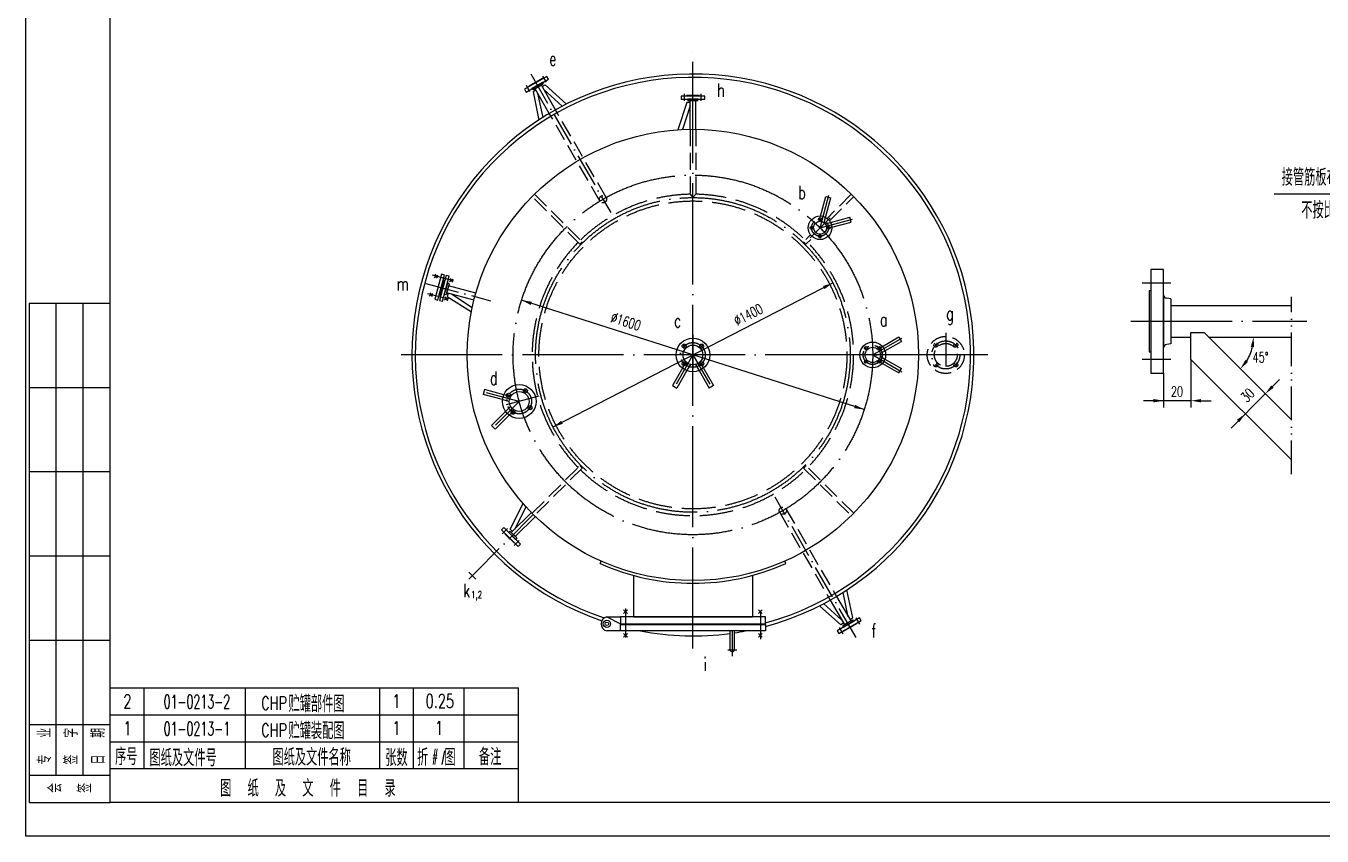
# Model space of a CAD drawing. Extents: x 5198 to 17798, y -4468 to 4442.
# Drawn here: x 5198 to 10964, y -4468 to -864 of the extents above; entities that cross this region are included whole.
import ezdxf
from ezdxf.enums import TextEntityAlignment as Align

# ---------------------------------------------------------------- set-up
doc = ezdxf.new("R2010")
doc.units = 0
doc.header["$LTSCALE"] = 15
doc.header["$MEASUREMENT"] = 0
for name, pattern in [('DASHDOT-M', [36, 30, -3, 0, -3]), ('DASHDOT-S', [14, 10, -2, 0, -2]), ('DIVIDE-S', [16, 10, -2, 0, -2, 0, -2]), ('HIDDEN-L', [13, 10, -3]), ('HIDDEN-M', [7, 5, -2]), ('HIDDEN-S', [3, 2, -1])]:
    doc.linetypes.add(name, pattern=pattern)
doc.layers.get('0').update_dxf_attribs({"linetype": 'CONTINUOUS'})
for name, color, linetype in [('CDR_DIM', 7, 'CONTINUOUS'), ('CDR_DWG1', 4, 'CONTINUOUS'), ('CDR_DWG3', 1, 'DASHDOT-M'), ('CDR_DWG5', 6, 'HIDDEN-M')]:
    doc.layers.add(name, color=color, linetype=linetype)
doc.styles.add('HZ', font='romans', dxfattribs={"width": 0.7, "height": 45, "bigfont": 'HZ'})
doc.styles.add('HZTXT', font='txt', dxfattribs={"width": 0.7, "height": 4, "bigfont": 'HZTXT'})
doc.styles.add('ITALICC', font='italicc')

msp = doc.modelspace()

# ---------------------------------------------------------------- linework, layer by layer
at = {"color": 3, "linetype": 'DIVIDE-S'}
msp.add_line((10828.4, -2858.4), (10828.4, -2068.4), dxfattribs=at)
for p, q in [((5572.9, -2098.2), (5212.9, -2098.2)), ((5212.9, -2098.2), (5212.9, -4318.2)), ((5332.9, -4198.2), (5332.9, -2098.2)), ((5452.9, -4198.2), (5452.9, -2098.2)), ((5572.9, -2473.2), (5212.9, -2473.2)), ((5572.9, -2848.2), (5212.9, -2848.2)), ((5572.9, -3223.2), (5212.9, -3223.2)), ((5572.9, -3598.2), (5212.9, -3598.2)), ((5572.9, -3808.2), (7388.8, -3808.2)), ((5572.9, -3973.2), (5212.9, -3973.2)), ((5572.9, -3928.2), (7388.8, -3928.2)), ((5572.9, -4048.2), (7388.8, -4048.2)), ((5572.9, -4198.2), (5212.9, -4198.2)), ((5572.9, -4168.2), (7388.8, -4168.2)), ((5212.9, -4318.2), (5572.9, -4318.2))]:
    msp.add_line(p, q)
at = {"color": 4, "linetype": 'Continuous'}
for p, q in [((10291.2, -2108), (10828.4, -2108)), ((10291.2, -2247.8), (10381.1, -2247.8)), ((10381.1, -2347.5), (10381.1, -2227.8)), ((10439.5, -2227.8), (10828.4, -2616.8)), ((10459.5, -2247.8), (10828.4, -2247.8)), ((10381.1, -2347.5), (10828.4, -2794.8)), ((7856.6, -3478.6), (7873.9, -3461.3)), ((7856.6, -3461.3), (7873.9, -3478.6)), ((8456.6, -3478.6), (8473.9, -3461.3)), ((8456.6, -3461.3), (8473.9, -3478.6)), ((7856.6, -3583.8), (7873.9, -3566.5)), ((7856.6, -3566.5), (7873.9, -3583.8)), ((8456.6, -3566.5), (8473.9, -3583.8)), ((8456.6, -3583.8), (8473.9, -3566.5)), ((7388.8, -4318.2), (7388.8, -3808.2))]:
    msp.add_line(p, q, dxfattribs=at)
at = {"color": 1, "linetype": 'DASHDOT-M'}
msp.add_line((10114, -2177.9), (10896.4, -2177.9), dxfattribs=at)
msp.add_lwpolyline([(5197.9, -4468.2), (5197.9, 4441.8), (17797.9, 4441.8), (17797.9, -4468.2)], close=True)
at = {"color": 4}
msp.add_lwpolyline([(5572.9, -4318.2), (5572.9, 4291.8), (17647.9, 4291.8), (17647.9, -4318.2)], close=True, dxfattribs=at)
at = {"layer": 'CDR_DIM'}
for p, q in [((10751.6, -1611.3), (11246.1, -1611.3)), ((7542.9, -2648), (8787.6, -2007)), ((8927.4, -2570.6), (7403.1, -2084.4)), ((10381.1, -2347.5), (10381.1, -2561.2)), ((10259.2, -2407.9), (10259.2, -2561.2)), ((10743.6, -2468.4), (10775.5, -2436.6)), ((10381.1, -2531.2), (10169.2, -2531.2)), ((10426.1, -2531.2), (10471.1, -2531.2)), ((10711.8, -2500.2), (10559.2, -2652.8))]:
    msp.add_line(p, q, dxfattribs=at)
msp.add_arc((10459.5, -2247.8), 200.1, 327.91047, 347.08953, dxfattribs=at)
for points in [[(8751, -2034.3), (8744.1, -2021), (8787.6, -2007)], [(7448.2, -2090.9), (7443.7, -2105.2), (7403.1, -2084.4)], [(10647.1, -2291.7), (10662, -2293.4), (10659.6, -2247.8)], [(10634.9, -2358.8), (10623.1, -2349.5), (10601, -2389.3)], [(10738.3, -2463.1), (10748.9, -2473.7), (10711.8, -2500.2)], [(10214.2, -2523.7), (10214.2, -2538.7), (10259.2, -2531.2)], [(10426.1, -2523.7), (10426.1, -2538.7), (10381.1, -2531.2)], [(8886.8, -2549.8), (8882.3, -2564.1), (8927.4, -2570.6)], [(10585.7, -2615.7), (10596.3, -2626.3), (10622.8, -2589.2)], [(7586.4, -2634.1), (7579.5, -2620.7), (7542.9, -2648)]]:
    msp.add_solid(points, dxfattribs=at)
at = {"layer": 'CDR_DWG1'}
for p, q in [((7516, -1088.1), (7416.4, -1145.6)), ((7523, -1100.2), (7516, -1088.1)), ((7416.4, -1145.6), (7423.4, -1157.7)), ((7423.4, -1157.7), (7523, -1100.2)), ((7494.7, -1098.1), (7435.8, -1132.1)), ((7435.8, -1132.1), (7436.8, -1133.8)), ((7495.8, -1115.9), (7450.7, -1141.9)), ((7455.5, -1148.5), (7452.8, -1144.9)), ((7466.9, -1149.9), (7453.9, -1157.4)), ((7499, -1123.3), (7455.5, -1148.5)), ((7491.1, -1127.9), (7463.4, -1143.9)), ((7526.4, -1253.1), (7463.4, -1143.9)), ((7554.2, -1237.1), (7491.1, -1127.9)), ((7494.6, -1133.9), (7507.6, -1126.4)), ((7495.7, -1099.8), (7494.7, -1098.1)), ((7499, -1123.3), (7497.2, -1119.2)), ((7502.1, -1146.9), (7584.3, -1221)), ((7507.6, -1126.4), (7602.5, -1211.9)), ((7453.9, -1157.4), (7480.4, -1282.4)), ((7474.4, -1162.9), (7497.4, -1271.2)), ((8137.7, -1204.5), (8098.3, -1325.8)), ((8217.7, -1175.5), (8112.7, -1175.5)), ((8112.7, -1175.5), (8112.7, -1189.5)), ((8112.7, -1189.5), (8217.7, -1189.5)), ((8194.2, -1173.5), (8136.2, -1173.5)), ((8136.2, -1173.5), (8136.2, -1175.5)), ((8152.7, -1204.5), (8137.7, -1204.5)), ((8187.7, -1189.5), (8142.7, -1189.5)), ((8143.6, -1197.5), (8143.1, -1193.1)), ((8186.9, -1197.5), (8143.6, -1197.5)), ((8152.7, -1323.6), (8152.7, -1197.5)), ((8177.7, -1197.5), (8152.7, -1197.5)), ((8177.7, -1323.6), (8177.7, -1197.5)), ((8186.9, -1197.5), (8187.4, -1193.1)), ((8194.2, -1175.5), (8194.2, -1173.5)), ((8217.7, -1189.5), (8217.7, -1175.5)), ((8152.7, -1219.5), (8118.6, -1324.6)), ((8733.2, -1709.4), (8756.3, -1623.2)), ((8755.1, -1715.3), (8778.3, -1629)), ((8756.3, -1623.2), (8778.3, -1629)), ((8777.5, -1737.6), (8863.7, -1714.5)), ((8869.6, -1736.4), (8863.7, -1714.5)), ((8783.4, -1759.5), (8869.6, -1736.4)), ((10203.2, -1947.9), (10203.2, -2407.9)), ((10259.2, -1947.9), (10203.2, -1947.9)), ((10259.2, -2407.9), (10259.2, -1947.9)), ((7013.6, -1982.3), (7030.9, -1972.3)), ((7017.2, -1968.6), (7027.2, -1985.9)), ((7047.1, -1968.4), (7017.3, -2079.5)), ((7036.9, -2060.4), (7054.5, -1994.7)), ((7067.4, -1973.8), (7037.6, -2084.9)), ((7038.9, -2060.9), (7056.5, -1995.2)), ((7059.4, -1996), (7041.8, -2061.7)), ((7060.6, -1972), (7047.1, -1968.4)), ((7051.1, -2088.5), (7080.9, -1977.5)), ((7054.5, -1994.7), (7060.6, -1972)), ((7056.5, -1995.2), (7054.5, -1994.7)), ((7059.4, -1996), (7056.5, -1995.2)), ((7072.7, -2007.9), (7059.3, -2058.1)), ((7061.3, -1996.5), (7059.4, -1996)), ((7080.3, -2010.8), (7067.2, -2059.4)), ((7080.9, -1977.5), (7067.4, -1973.8)), ((7080.3, -2010.8), (7076.1, -2009.2)), ((7082, -2000.6), (7099.3, -1990.6)), ((7085.7, -1986.9), (7095.7, -2004.3)), ((6991.6, -2064.4), (7008.9, -2054.4)), ((6995.2, -2050.7), (7005.2, -2068)), ((7030.8, -2083.1), (7036.9, -2060.4)), ((7036.9, -2060.4), (7038.9, -2060.9)), ((7038.9, -2060.9), (7041.8, -2061.7)), ((7041.8, -2061.7), (7043.7, -2062.2)), ((7060, -2082.7), (7077.3, -2072.7)), ((7067.2, -2059.4), (7062.8, -2058.7)), ((7063.7, -2069), (7073.7, -2086.4)), ((7077.9, -2019.6), (7069.6, -2050.5)), ((7191.4, -2083.2), (7069.6, -2050.5)), ((7076.4, -2052.3), (7072.5, -2066.8)), ((7072.5, -2066.8), (7179.6, -2136.4)), ((7199.7, -2052.3), (7077.9, -2019.6)), ((7090.9, -2056.2), (7183.7, -2116.5)), ((10203.2, -2041.9), (10195.2, -2041.9)), ((10195.2, -2041.9), (10195.2, -2313.9)), ((10259.2, -2073.9), (10259.2, -2281.9)), ((10291.2, -2077.3), (10273.6, -2075.4)), ((7017.3, -2079.5), (7030.8, -2083.1)), ((7037.6, -2084.9), (7051.1, -2088.5)), ((10291.2, -2077.3), (10291.2, -2278.5)), ((10291.2, -2113.9), (10291.2, -2241.9)), ((9008.4, -2289.5), (9081.3, -2247.4)), ((9081.3, -2247.4), (9092.6, -2267.1)), ((10381.1, -2227.8), (10439.5, -2227.8)), ((9019.7, -2309.2), (9092.6, -2267.1)), ((10291.2, -2278.5), (10273.6, -2280.4)), ((9019.7, -2345.9), (9092.6, -2388)), ((10195.2, -2313.9), (10203.2, -2313.9)), ((8118.3, -2386.1), (8073.7, -2463.4)), ((8138, -2397.4), (8093.4, -2474.7)), ((8192.5, -2397.4), (8237.1, -2474.7)), ((8212.1, -2386.1), (8256.8, -2463.4)), ((9008.4, -2365.5), (9081.3, -2407.6)), ((9081.3, -2407.6), (9092.6, -2388)), ((10203.2, -2407.9), (10259.2, -2407.9)), ((8073.7, -2463.4), (8093.4, -2474.7)), ((8256.8, -2463.4), (8237.1, -2474.7)), ((7237.6, -2481.3), (7231.7, -2503.2)), ((7318, -2526.3), (7231.7, -2503.2)), ((7323.8, -2504.4), (7237.6, -2481.3)), ((7332.1, -2579), (7268.9, -2642.1)), ((7285, -2658.2), (7268.9, -2642.1)), ((7348.1, -2595), (7285, -2658.2)), ((7351.7, -3102.2), (7409.6, -2988.6)), ((7446.5, -3028.6), (7357.4, -3117.7)), ((7372.9, -3102.2), (7423.1, -3003.7)), ((7464.2, -3046.2), (7375, -3135.4)), ((7323.4, -3095.1), (7313.5, -3105)), ((7313.5, -3105), (7387.8, -3179.2)), ((7397.7, -3169.3), (7323.4, -3095.1)), ((7350.9, -3111.2), (7347.4, -3114)), ((7350.9, -3111.2), (7381.5, -3141.9)), ((7362.3, -3112.8), (7351.7, -3102.2)), ((7330.1, -3121.6), (7328.7, -3123)), ((7328.7, -3123), (7369.7, -3164)), ((7344.6, -3116.3), (7376.5, -3148.1)), ((7357.4, -3117.7), (7375, -3135.4)), ((7369.7, -3164), (7371.2, -3162.6)), ((7381.5, -3141.9), (7378.7, -3145.3)), ((7387.8, -3179.2), (7397.7, -3169.3)), ((7752.1, -3255.8), (7757, -3244.8)), ((8578.3, -3255.8), (8573.5, -3244.8)), ((7167.7, -3293.3), (7199.5, -3325.1)), ((7167.7, -3325.1), (7199.5, -3293.3)), ((7900.2, -3308.4), (7900.2, -3492.5)), ((8430.2, -3308.4), (8430.2, -3492.5)), ((8804, -3401.9), (8867.1, -3511.2)), ((8856.1, -3492.1), (8833.1, -3383.9)), ((8876.6, -3497.6), (8850, -3372.7)), ((8822.9, -3528.6), (8728, -3443.2)), ((8828.4, -3508.1), (8746.1, -3434.1)), ((8776.3, -3417.9), (8839.4, -3527.2)), ((7782.7, -3492.5), (7842.7, -3492.5)), ((7782.7, -3492.5), (7842.7, -3524)), ((7842.7, -3492.5), (7842.7, -3524.5)), ((8487.7, -3492.5), (7842.7, -3492.5)), ((7900.2, -3492.5), (8430.2, -3492.5)), ((8487.7, -3524.5), (8487.7, -3492.5)), ((8907, -3497.4), (8807.4, -3554.9)), ((8814.4, -3567), (8914, -3509.5)), ((8831.5, -3531.8), (8875, -3506.6)), ((8834.7, -3539.1), (8879.8, -3513.1)), ((8839.4, -3527.2), (8867.1, -3511.2)), ((8863.6, -3505.1), (8876.6, -3497.6)), ((8875, -3506.6), (8877.6, -3510.2)), ((8914, -3509.5), (8907, -3497.4)), ((7842.7, -3555.5), (7782.7, -3555.5)), ((7842.7, -3524.5), (8487.7, -3524.5)), ((7842.7, -3524.5), (7842.7, -3527.5)), ((7842.7, -3527.5), (8487.7, -3527.5)), ((7842.7, -3555.5), (7842.7, -3527.5)), ((8487.7, -3555.5), (7842.7, -3555.5)), ((8330.2, -3555.5), (8330.2, -3639.5)), ((8350.2, -3639.5), (8350.2, -3555.5)), ((8487.7, -3527.5), (8487.7, -3524.5)), ((8487.7, -3527.5), (8487.7, -3555.5)), ((8807.4, -3554.9), (8814.4, -3567)), ((8835.9, -3521.1), (8822.9, -3528.6)), ((8831.5, -3531.8), (8833.3, -3535.8)), ((8834.8, -3555.2), (8835.8, -3557)), ((8835.8, -3557), (8894.7, -3523)), ((8894.7, -3523), (8893.7, -3521.2)), ((5722.9, -3808.2), (5722.9, -4168.2)), ((6172.9, -3808.2), (6172.9, -4168.2)), ((6772.9, -4168.2), (6772.9, -3808.2)), ((6922.9, -4168.2), (6922.9, -3808.2)), ((7147.9, -4168.2), (7147.9, -3808.2))]:
    msp.add_line(p, q, dxfattribs=at)
for centre, radius in [((8165.2, -2327.5), 1004), ((8730.9, -1761.8), 52.5), ((8730.9, -1724.3), 7), ((8693.4, -1761.8), 7), ((8730.9, -1761.8), 29), ((8768.4, -1761.8), 7), ((8730.9, -1799.3), 7), ((8165.2, -2327.5), 75), ((8126.3, -2288.6), 9), ((8165.2, -2327.5), 44), ((8204.1, -2288.6), 9), ((8965.2, -2327.5), 57.5), ((8935.2, -2297.5), 7), ((8965.2, -2327.5), 34), ((8995.3, -2297.5), 7), ((8126.3, -2366.4), 9), ((8204.1, -2366.4), 9), ((8935.2, -2357.6), 7), ((8995.3, -2357.6), 7), ((7392.5, -2534.6), 75), ((7420, -2487), 9), ((7344.9, -2507.1), 9), ((7392.5, -2534.6), 44), ((7365, -2582.2), 9), ((7440.1, -2562.1), 9), ((7782.7, -3524), 16), ((7782.7, -3524), 8)]:
    msp.add_circle(centre, radius, dxfattribs=at)
for centre, radius, start, end in [((8165.2, -2327.5), 1250, 284.95142, 251.0899), ((8165.2, -2327.5), 1235, 285.13734, 251.36265), ((7449.6, -1147.2), 4, 36, 120), ((7500.9, -1117.6), 4, 120, 204), ((8139.1, -1193.5), 4, 6, 90), ((8191.3, -1193.5), 4, 90, 174), ((7077.5, -2005.4), 4, 165, 249), ((7062.2, -2062.6), 4, 81, 165), ((10275.2, -2059.5), 16, 180, 264), ((10275.2, -2296.3), 16, 96, 180), ((7344.9, -3110.9), 4, 225, 309), ((7381.8, -3147.8), 4, 141, 225), ((8165.2, -2327.5), 1016, 246.00845, 293.99155), ((7789.1, -3524), 32.1, 101.36488, 258.63512), ((8880.9, -3507.8), 4, 216, 300), ((8165.2, -2327.5), 1250, 259.23453, 277.58518), ((8165.2, -2327.5), 1250, 278.51104, 280.76547), ((8829.6, -3537.4), 4, 300, 24), ((8340.2, -3638.1), 10.1, 188.0693, 351.9307)]:
    msp.add_arc(centre, radius, start, end, dxfattribs=at)
at = {"layer": 'CDR_DWG3', "linetype": 'DASHDOT-M'}
for p, q in [((8165.2, -3634.1), (8165.2, -969.2)), ((9477.2, -2327.5), (6864.3, -2327.5))]:
    msp.add_line(p, q, dxfattribs=at)
at = {"layer": 'CDR_DWG3', "linetype": 'DASHDOT-S'}
for p, q in [((7443.5, -1077.5), (7799.7, -1694.5)), ((7514, -1114.6), (7498, -1086.9)), ((7440.4, -1157.1), (7424.4, -1129.4)), ((8127.7, -1197.5), (8127.7, -1165.5)), ((8202.7, -1197.5), (8202.7, -1165.5)), ((8730.9, -1761.8), (8776.8, -1590.5)), ((8775.5, -1717.3), (8686.4, -1806.4)), ((8730.9, -1732.7), (8730.9, -1715.9)), ((8730.9, -1761.8), (8902.2, -1715.9)), ((8701.8, -1761.8), (8685, -1761.8)), ((8760, -1761.8), (8776.8, -1761.8)), ((8730.9, -1790.9), (8730.9, -1807.7)), ((6976.6, -2009), (7264.9, -2086.3)), ((7099.7, -1998), (7007, -1973.2)), ((10291.2, -2007.9), (10163.2, -2007.9)), ((7077.7, -2080.1), (6985, -2055.3)), ((8165.2, -2237.5), (8165.2, -2417.5)), ((8965.2, -2327.5), (9118.8, -2238.9)), ((9290.2, -2228.5), (9290.2, -2426.5)), ((8134, -2296.3), (8118.7, -2281)), ((8196.5, -2296.3), (8211.8, -2281)), ((8941.1, -2303.4), (8929.2, -2291.5)), ((8989.4, -2303.4), (9001.2, -2291.5)), ((9253.7, -2291), (9238.4, -2275.7)), ((9326.8, -2291), (9342.1, -2275.7)), ((8255.2, -2327.5), (8075.2, -2327.5)), ((8165.2, -2327.5), (8076.6, -2481.1)), ((8134, -2358.8), (8118.7, -2374.1)), ((8165.2, -2327.5), (8253.9, -2481.1)), ((8196.5, -2358.8), (8211.8, -2374.1)), ((9034.2, -2327.5), (8896.2, -2327.5)), ((8941.1, -2351.6), (8929.2, -2363.5)), ((8965.2, -2327.5), (9118.8, -2416.2)), ((8989.4, -2351.6), (9001.2, -2363.5)), ((9253.7, -2364.1), (9238.4, -2379.4)), ((9415.2, -2327.5), (9290.2, -2327.5)), ((9326.8, -2364.1), (9342.1, -2379.4)), ((10291.2, -2347.9), (10163.2, -2347.9)), ((7414.6, -2496.3), (7425.4, -2477.6)), ((7392.5, -2534.6), (7221.2, -2488.7)), ((7392.5, -2534.6), (7267.1, -2660)), ((7479.4, -2511.3), (7305.6, -2557.9)), ((7354.2, -2512.5), (7335.5, -2501.7)), ((7370.4, -2572.9), (7359.6, -2591.6)), ((7430.8, -2556.7), (7449.5, -2567.5)), ((8891.3, -3585.1), (8530.7, -2960.6)), ((7197.6, -3295.2), (7493.8, -2998.9)), ((7339.7, -3100), (7317.1, -3122.7)), ((7392.7, -3153.1), (7370.1, -3175.7)), ((8165.2, -3524.5), (8165.2, -3331.5)), ((7865.2, -3456.3), (7865.2, -3584.3)), ((8465.2, -3464.5), (8465.2, -3592.5)), ((8890, -3497.9), (8906, -3525.6)), ((8340.2, -3555.5), (8340.2, -3667.5)), ((8816.4, -3540.4), (8832.4, -3568.1)), ((8320.2, -3639.5), (8360.2, -3639.5))]:
    msp.add_line(p, q, dxfattribs=at)
at = {"layer": 'CDR_DWG3', "linetype": 'DASHDOT-M'}
for radius in [800, 700]:
    msp.add_circle((8165.2, -2327.5), radius, dxfattribs=at)
at = {"layer": 'CDR_DWG3', "linetype": 'DASHDOT-S'}
for centre, radius in [((8730.9, -1761.8), 37.5), ((8165.2, -2327.5), 55), ((8965.2, -2327.5), 42.5), ((9290.2, -2327.5), 62.5), ((7392.5, -2534.6), 55)]:
    msp.add_circle(centre, radius, dxfattribs=at)
at = {"layer": 'CDR_DWG5', "linetype": 'HIDDEN-M'}
for p, q in [((7751.4, -1642.7), (7526.4, -1253.1)), ((7779.1, -1626.7), (7554.1, -1237.1)), ((8152.7, -1323.6), (8152.7, -1612.6)), ((8177.7, -1323.6), (8177.7, -1612.6)), ((7460.6, -1612.3), (7672.7, -1824.4)), ((8869.9, -1612.3), (8762.4, -1719.8)), ((7662.1, -1835), (7450, -1622.9)), ((8773, -1730.4), (8880.5, -1622.9)), ((7672.7, -1824.4), (7662.1, -1835)), ((8657.7, -1824.4), (8668.3, -1835)), ((7450, -3032.2), (7662.1, -2820)), ((7662.1, -2820), (7672.7, -2830.6)), ((8668.3, -2820), (8657.7, -2830.6)), ((8880.5, -3032.2), (8668.3, -2820)), ((7672.7, -2830.6), (7460.6, -3042.8)), ((8657.7, -2830.6), (8869.9, -3042.8)), ((8551.4, -3028.3), (8776.3, -3418)), ((8579.1, -3012.3), (8804, -3402))]:
    msp.add_line(p, q, dxfattribs=at)
at = {"layer": 'CDR_DWG5', "linetype": 'HIDDEN-S'}
for p, q in [((8152.7, -1612.6), (8165.2, -1627.5)), ((8165.2, -1627.5), (8177.7, -1612.6)), ((8726.9, -1733.1), (8733.2, -1709.4)), ((8748.8, -1739), (8755.1, -1715.3)), ((8753.8, -1744), (8777.5, -1737.6)), ((8759.6, -1765.9), (8783.4, -1759.5)), ((8688.9, -1793.3), (8657.7, -1824.4)), ((8668.3, -1835), (8699.5, -1803.9)), ((8987.3, -2301.7), (9008.4, -2289.5)), ((8134.2, -2358.7), (8118.3, -2386.1)), ((8196.3, -2358.7), (8212.1, -2386.1)), ((8987.3, -2353.4), (9008.4, -2365.5)), ((8998.7, -2321.3), (9019.7, -2309.2)), ((8998.7, -2333.7), (9019.7, -2345.9)), ((8153.8, -2370), (8138, -2397.4)), ((8176.7, -2370), (8192.5, -2397.4)), ((7348.5, -2534.5), (7318, -2526.3)), ((7354.4, -2512.6), (7323.8, -2504.4)), ((7354.4, -2556.6), (7332.1, -2579)), ((7370.5, -2572.7), (7348.1, -2595))]:
    msp.add_line(p, q, dxfattribs=at)
at = {"layer": 'CDR_DWG5', "linetype": 'HIDDEN-L'}
msp.add_circle((8165.2, -2327.5), 685, dxfattribs=at)
at = {"layer": 'CDR_DWG5', "linetype": 'HIDDEN-S'}
for centre, radius in [((7765.2, -1634.7), 16), ((9246, -2283.3), 9), ((9334.4, -2283.3), 9), ((9246, -2371.7), 9), ((9334.4, -2371.7), 9), ((8565.2, -3020.3), 16)]:
    msp.add_circle(centre, radius, dxfattribs=at)
at = {"layer": 'CDR_DWG5', "linetype": 'HIDDEN-M'}
for radius in [82.5, 51]:
    msp.add_circle((9290.2, -2327.5), radius, dxfattribs=at)
at = {"layer": 'CDR_DWG5', "linetype": 'HIDDEN-L'}
for start, end in [(91.00173, 134.39898), (46.80331, 88.99827), (135.60102, 224.39898), (316.80331, 43.19669), (225.60102, 313.19669)]:
    msp.add_arc((8165.2, -2327.5), 715, start, end, dxfattribs=at)

# ---------------------------------------------------------------- texts
for s, height, style, width, p in [('2', 60, 'HZ', 0.7, (5631.3, -3899)), ('01-0213-2', 60, 'HZ', 0.6, (5810.5, -3900.2)), ('CHP', 60, 'HZ', 0.7, (6244.6, -3906.9)), ('1', 60, 'HZ', 0.7, (6827.7, -3897.9)), ('0.25', 60, 'HZ', 0.7, (6976.4, -3897.2)), ('1', 60, 'HZ', 0.7, (5631.3, -4019)), ('01-0213-1', 60, 'HZ', 0.6, (5810.5, -4020.2)), ('CHP', 60, 'HZ', 0.7, (6244.6, -4026.9)), ('1', 60, 'HZ', 0.7, (6827.7, -4017.9)), ('1', 60, 'HZ', 0.7, (7017.8, -4017.2)), ('序号', 75, 'HZ', 0.7, (5594.8, -4152.3)), ('张数', 75, 'HZ', 0.7, (6796.6, -4157)), ('折  图', 75, 'HZ', 0.7, (6937.8, -4155.4)), ('I', 60, 'ITALICC', 0.7, (7041.2, -4149.5)), ('备注', 75, 'HZ', 0.7, (7213.1, -4152.9))]:
    msp.add_text(s, height=height, dxfattribs=dict(style=style, width=width)).set_placement(p)
at = {"style": 'HZTXT', "width": 0.7}
for s, p in [('专  业', (5310.6, -4149.7)), ('签  字', (5429, -4149.7)), ('日  期', (5549, -4149.7)), ('会', (5356.6, -4275.7)), ('签', (5489.2, -4275.7))]:
    msp.add_text(s, height=60, rotation=90, dxfattribs=at).set_placement(p)
at = {"style": 'HZ', "width": 0.7}
for s, p in [('图纸及文件号', (5897.2, -4157.6)), ('图纸及文件名称', (6469.2, -4154.7)), ('图  纸  及  文  件  目  录', (6452.4, -4293))]:
    msp.add_text(s, height=75, dxfattribs=at).set_placement(p, align=Align.CENTER)
at = {"layer": 'CDR_DIM', "style": 'HZ', "width": 0.7}
for s, height, p in [('e', 60, (7526, -1040.1)), ('h', 60, (8272.6, -1179.1)), ('接管筋板布置详图', 75, (10784.8, -1574.6)), ('b', 60, (8633.3, -1634.4)), ('不按比例', 75, (10871.9, -1720.8)), ('m', 60, (6847.4, -2041.2)), ('g', 60, (9291.7, -2173.4)), ('c', 60, (8081, -2205.2)), ('a', 60, (8997.1, -2200.2)), ('d', 60, (7261.8, -2460.9)), ('k', 60, (7143.1, -3405.5)), ('1,2', 32.4, (7178.7, -3410.4)), ('f', 60, (8959.5, -3584.3)), ('i', 60, (8212.6, -3733.7)), ('贮罐部件图', 75, (6366, -3917.2)), ('贮罐装配图', 75, (6366, -4037.2)), ('#', 45, (7003.8, -4134))]:
    msp.add_text(s, height=height, dxfattribs=at).set_placement(p)
for s, rotation, p in [('%%c1400', 27.24816, (8422.2, -2168.5)), ('%%c1600', 342.30885, (7860.3, -2200.1))]:
    msp.add_text(s, height=45, rotation=rotation, dxfattribs=at).set_placement(p, align=Align.CENTER)
for s, p in [('45%%D', (10690.8, -2338.2)), ('20', (10318.8, -2490.4))]:
    msp.add_text(s, height=45, dxfattribs=at).set_placement(p, align=Align.MIDDLE_CENTER)
msp.add_text('30', height=45, rotation=45, dxfattribs=at).set_placement((10632.5, -2506.6), align=Align.MIDDLE_CENTER)

doc.saveas('drawing.dxf')
